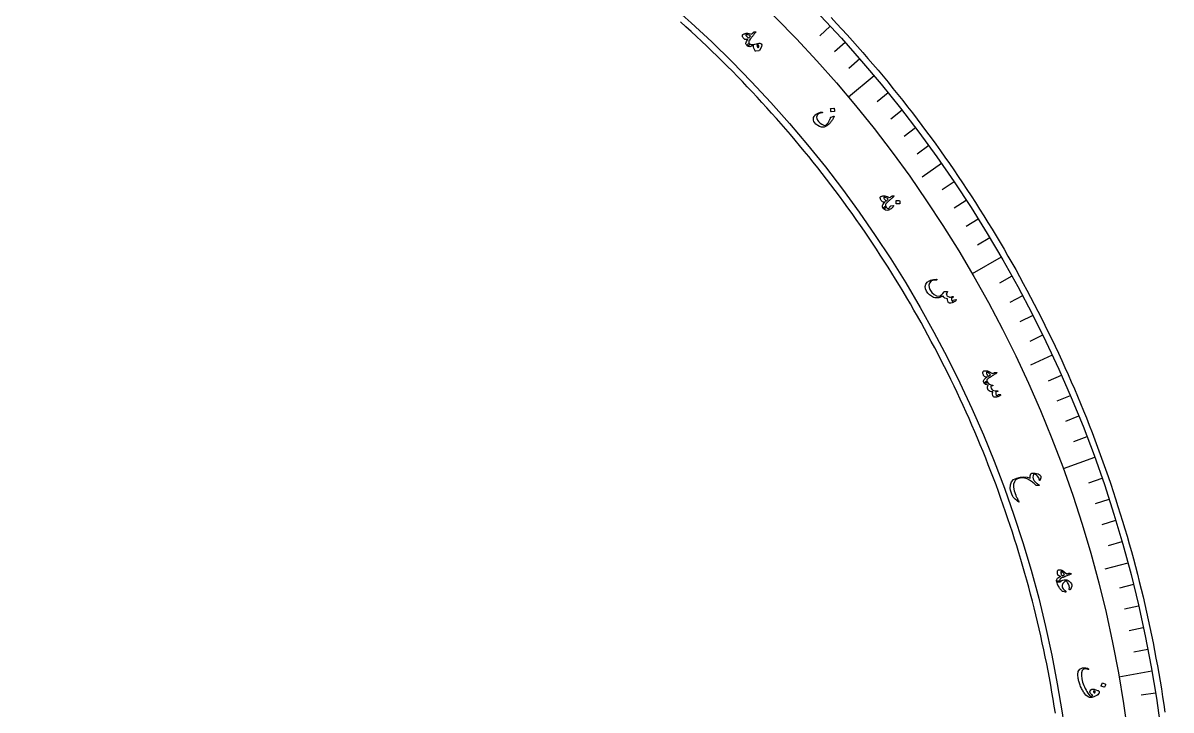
# Model space of a CAD drawing. Header units: millimetres. Extents: x -140 to 140, y -140 to 181.
# Drawn here: x 13.3 to 139.3, y 19.9 to 95.3 of the extents above; entities that cross this region are included whole.
import ezdxf

# ---------------------------------------------------------------- set-up
doc = ezdxf.new("R2010")
doc.units = ezdxf.units.MM
for name, color, linetype in [('CUT_INNER', 6, 'Continuous'), ('CUT_OUTER', 1, 'Continuous'), ('ENGRAVE', 7, 'Continuous'), ('ENGRAVE_FINE', 8, 'Continuous'), ('TEXT', 5, 'Continuous')]:
    doc.layers.add(name, color=color, linetype=linetype)

msp = doc.modelspace()

# ---------------------------------------------------------------- linework, layer by layer
at = {"layer": 'CUT_INNER'}
msp.add_lwpolyline([(126.5958, 19.5733), (126.4733, 20.3497), (126.3461, 21.1254), (126.2141, 21.9002), (126.0773, 22.6742), (125.9358, 23.4474), (125.7896, 24.2197), (125.6386, 24.9911), (125.4829, 25.7615), (125.3225, 26.531), (125.1573, 27.2994), (124.9874, 28.0669), (124.8129, 28.8332), (124.6336, 29.5985), (124.4496, 30.3627), (124.261, 31.1258), (124.0677, 31.8876), (123.8697, 32.6483), (123.667, 33.4077), (123.4597, 34.1659), (123.2478, 34.9228), (123.0311, 35.6784), (122.8099, 36.4326), (122.5841, 37.1855), (122.3536, 37.9369), (122.1185, 38.687), (121.8788, 39.4355), (121.6346, 40.1826), (121.3857, 40.9282), (121.1323, 41.6722), (120.8743, 42.4147), (120.6118, 43.1556), (120.3447, 43.8948), (120.0731, 44.6324), (119.797, 45.3683), (119.5164, 46.1026), (119.2312, 46.835), (118.9416, 47.5657), (118.6475, 48.2946), (118.349, 49.0217), (118.0459, 49.747), (117.7385, 50.4704), (117.4266, 51.1919), (117.1103, 51.9114), (116.7895, 52.629), (116.4644, 53.3446), (116.1349, 54.0582), (115.801, 54.7698), (115.4628, 55.4793), (115.1202, 56.1867), (114.7733, 56.892), (114.422, 57.5952), (114.0665, 58.2962), (113.7066, 58.995), (113.3425, 59.6916), (112.9741, 60.3859), (112.6015, 61.078), (112.2246, 61.7677), (111.8435, 62.4552), (111.4581, 63.1403), (111.0686, 63.823), (110.6749, 64.5033), (110.2771, 65.1811), (109.875, 65.8566), (109.4689, 66.5295), (109.0586, 67.1999), (108.6442, 67.8678), (108.2257, 68.5332), (107.8032, 69.196), (107.3766, 69.8561), (106.9459, 70.5137), (106.5113, 71.1685), (106.0726, 71.8207), (105.6299, 72.4702), (105.1832, 73.117), (104.7326, 73.761), (104.2781, 74.4023), (103.8196, 75.0407), (103.3572, 75.6763), (102.8909, 76.3091), (102.4207, 76.939), (101.9467, 77.566), (101.4689, 78.19), (100.9872, 78.8112), (100.5017, 79.4293), (100.0124, 80.0445), (99.5194, 80.6567), (99.0226, 81.2658), (98.5221, 81.8718), (98.0179, 82.4748), (97.51, 83.0747), (96.9985, 83.6714), (96.4832, 84.265), (95.9644, 84.8555), (95.4419, 85.4427), (94.9158, 86.0267), (94.3862, 86.6075), (93.853, 87.185), (93.3163, 87.7592), (92.7761, 88.3301), (92.2323, 88.8977), (91.6851, 89.462), (91.1345, 90.0229), (90.5804, 90.5804), (90.0229, 91.1345), (89.462, 91.6851), (88.8977, 92.2323), (88.3301, 92.7761), (87.7592, 93.3163), (87.185, 93.853), (86.6075, 94.3862), (86.0267, 94.9158), (85.4427, 95.4419)], dxfattribs=at)
at = {"layer": 'CUT_OUTER'}
msp.add_lwpolyline([(101.985, 95.9117), (102.5716, 95.2841), (103.1543, 94.653), (103.7332, 94.0183), (104.3081, 93.38), (104.8791, 92.7382), (105.4462, 92.0929), (106.0092, 91.4442), (106.5683, 90.792), (107.1234, 90.1364), (107.6745, 89.4774), (108.2215, 88.8151), (108.7644, 88.1494), (109.3032, 87.4803), (109.8379, 86.808), (110.3685, 86.1324), (110.8949, 85.4536), (111.4172, 84.7715), (111.9352, 84.0863), (112.4491, 83.3979), (112.9587, 82.7064), (113.464, 82.0117), (113.9651, 81.314), (114.4619, 80.6131), (114.9544, 79.9093), (115.4425, 79.2025), (115.9263, 78.4926), (116.4057, 77.7798), (116.8808, 77.0641), (117.3515, 76.3455), (117.8177, 75.624), (118.2795, 74.8997), (118.7368, 74.1725), (119.1897, 73.4426), (119.6381, 72.7098), (120.082, 71.9744), (120.5214, 71.2362), (120.9562, 70.4954), (121.3865, 69.7519), (121.8122, 69.0057), (122.2333, 68.257), (122.6498, 67.5057), (123.0617, 66.7519), (123.469, 65.9955), (123.8716, 65.2367), (124.2695, 64.4754), (124.6628, 63.7117), (125.0514, 62.9456), (125.4353, 62.1771), (125.8144, 61.4063), (126.1888, 60.6331), (126.5585, 59.8577), (126.9234, 59.08), (127.2835, 58.3001), (127.6388, 57.518), (127.9894, 56.7338), (128.3351, 55.9474), (128.6759, 55.1589), (129.012, 54.3683), (129.3431, 53.5757), (129.6694, 52.781), (129.9909, 51.9844), (130.3074, 51.1858), (130.619, 50.3853), (130.9257, 49.5829), (131.2275, 48.7786), (131.5243, 47.9725), (131.8162, 47.1646), (132.1031, 46.3549), (132.385, 45.5434), (132.662, 44.7303), (132.9339, 43.9154), (133.2009, 43.0989), (133.4628, 42.2808), (133.7198, 41.4611), (133.9716, 40.6399), (134.2185, 39.8171), (134.4603, 38.9928), (134.697, 38.167), (134.9286, 37.3398), (135.1552, 36.5112), (135.3767, 35.6812), (135.5931, 34.8499), (135.8044, 34.0172), (136.0105, 33.1833), (136.2116, 32.3481), (136.4075, 31.5117), (136.5983, 30.6742), (136.7839, 29.8354), (136.9644, 28.9956), (137.1398, 28.1546), (137.3099, 27.3126), (137.4749, 26.4696), (137.6348, 25.6256), (137.7894, 24.7806), (137.9389, 23.9347), (138.0831, 23.0878), (138.2222, 22.2401), (138.3561, 21.3916), (138.4847, 20.5423), (138.6081, 19.6922)], dxfattribs=at)
at = {"layer": 'ENGRAVE'}
for points in [[(106.6993, 89.5313), (103.8916, 87.1754)], [(114.0964, 79.8912), (111.9519, 78.3895)], [(120.6252, 69.643), (117.4511, 67.8104)], [(126.236, 58.8648), (123.8633, 57.7584)], [(130.886, 47.6386), (127.4419, 46.385)], [(134.5399, 36.0499), (132.0112, 35.3723)], [(137.1699, 24.1868), (133.5604, 23.5503)]]:
    msp.add_lwpolyline(points, dxfattribs=at)
for radius in [139.286, 135.6208, 128.814]:
    msp.add_circle((0, 0), radius, dxfattribs=at)
at = {"layer": 'ENGRAVE_FINE'}
for points in [[(101.8673, 94.9928), (100.7185, 93.9215)], [(103.5097, 93.2005), (102.3423, 92.1495)], [(105.1205, 91.3798), (103.935, 90.3493)], [(108.2456, 87.6555), (107.0248, 86.667)], [(109.7589, 85.753), (108.5211, 84.7859)], [(111.2387, 83.8244), (109.9842, 82.8791)], [(112.6847, 81.8703), (111.4139, 80.947)], [(115.4733, 77.8877), (114.1711, 77.0094)], [(116.8151, 75.8606), (115.4977, 75.0051)], [(118.1212, 73.8103), (116.7891, 72.9779)], [(119.3914, 71.7376), (118.045, 70.9286)], [(121.8223, 67.5272), (120.4484, 66.7657)], [(122.9822, 65.3908), (121.5953, 64.6534)], [(124.1047, 63.2345), (122.7051, 62.5214)], [(125.1894, 61.059), (123.7776, 60.3704)], [(127.2441, 56.6527), (125.8091, 56.0138)], [(128.2134, 54.4234), (126.7675, 53.8096)], [(129.1437, 52.1775), (127.6873, 51.589)], [(130.0347, 49.9156), (128.5682, 49.3527)], [(131.6975, 45.3471), (130.2123, 44.8357)], [(132.4689, 43.0417), (130.9749, 42.5563)], [(133.1999, 40.7233), (131.6977, 40.264)], [(133.8903, 38.3924), (132.3803, 37.9595)], [(135.1486, 33.6963), (133.6245, 33.3163)], [(135.7161, 31.3325), (134.1856, 30.9792)], [(136.2423, 28.9592), (134.7058, 28.6326)], [(136.7269, 26.577), (135.185, 26.2773)], [(137.5712, 21.7891), (136.0197, 21.5434)]]:
    msp.add_lwpolyline(points, dxfattribs=at)
at = {"layer": 'TEXT'}
for points in [[(93.6494, 94.3635), (93.6831, 94.3646), (93.6982, 94.3538), (93.6945, 94.3312), (93.6722, 94.2968), (93.657, 94.2777), (93.6364, 94.251), (93.6102, 94.2166), (93.5785, 94.1746), (93.5408, 94.1248), (93.4966, 94.067), (93.4457, 94.0012), (93.3884, 93.9275), (93.332, 93.855), (93.2815, 93.7901), (93.2369, 93.7329), (93.1981, 93.6833), (93.1653, 93.6415), (93.1387, 93.6077), (93.1184, 93.5818), (93.1042, 93.564), (93.0178, 93.4487), (92.96, 93.3498), (92.9309, 93.2672), (92.9304, 93.201), (92.9406, 93.165), (92.9601, 93.1285), (92.989, 93.0918), (93.0271, 93.0547), (93.0457, 93.0288), (93.0519, 93.0008), (93.0456, 92.9708), (93.0269, 92.9386), (92.9987, 92.9056), (92.9666, 92.8757), (92.9308, 92.8488), (92.8912, 92.8251), (92.8541, 92.8083), (92.8228, 92.7994), (92.7974, 92.7985), (92.778, 92.8055), (92.7065, 92.8783), (92.6574, 92.9535), (92.6307, 93.0312), (92.6264, 93.1114), (92.6466, 93.2029), (92.6905, 93.3059), (92.7582, 93.4204), (92.8496, 93.5465), (92.7444, 93.5189), (92.6527, 93.5061), (92.5744, 93.5082), (92.5095, 93.5252), (92.4676, 93.5498), (92.4249, 93.5854), (92.3815, 93.6321), (92.3373, 93.6897), (92.2953, 93.7552), (92.264, 93.8142), (92.2434, 93.8667), (92.2335, 93.9127), (92.2333, 93.9578), (92.2418, 93.9965), (92.259, 94.0286), (92.2849, 94.0543), (92.3232, 94.0805), (92.3695, 94.1056), (92.4238, 94.1299), (92.4861, 94.1531), (92.5508, 94.1742), (92.6042, 94.1894), (92.6461, 94.1986), (92.6768, 94.2017), (92.8223, 94.1944), (92.9708, 94.1758), (93.1222, 94.146), (93.2764, 94.1049), (93.3256, 94.1619), (93.3686, 94.2105), (93.4055, 94.2508), (93.4361, 94.2828), (93.4639, 94.3077), (93.4921, 94.3266), (93.5206, 94.3397), (93.5495, 94.3468)], [(93.1278, 93.9159), (92.9924, 93.9814), (92.8645, 94.0235), (92.744, 94.0424), (92.631, 94.038), (92.6195, 94.0336), (92.6124, 94.0261), (92.6099, 94.0155), (92.6119, 94.0018), (92.6288, 93.9607), (92.6509, 93.9201), (92.6784, 93.88), (92.7113, 93.8405), (92.7495, 93.8016), (92.793, 93.7632), (92.8419, 93.7253), (92.8962, 93.6879), (92.9055, 93.6831), (92.917, 93.6797), (92.9305, 93.6776), (92.946, 93.677), (92.967, 93.7014), (92.9884, 93.7274), (93.0104, 93.7549), (93.0328, 93.784), (93.0558, 93.8146), (93.0793, 93.8468), (93.1033, 93.8806), (93.1278, 93.9159)], [(94.3037, 93.0363), (94.3591, 92.9181), (94.343, 92.7593), (94.2553, 92.5601), (94.0962, 92.3205), (94.0832, 92.3047), (94.0696, 92.2931), (94.0553, 92.2856), (94.0404, 92.2823), (93.6972, 92.2461), (93.6751, 92.2452), (93.6558, 92.2505), (93.6393, 92.2619), (93.6256, 92.2796), (93.5588, 92.4185), (93.5076, 92.5607), (93.4722, 92.7064), (93.4525, 92.8554), (93.2254, 92.7656), (93.0373, 92.7272), (92.8882, 92.7405), (92.778, 92.8055), (92.7718, 92.8189), (92.7725, 92.84), (92.7802, 92.8687), (92.7948, 92.905), (92.841, 92.9847), (92.8854, 93.0413), (92.9281, 93.0747), (92.9691, 93.085), (92.9841, 93.0821), (92.9988, 93.0761), (93.0131, 93.067), (93.0271, 93.0547), (93.1006, 93.0026), (93.1915, 92.9705), (93.2996, 92.9584), (93.4252, 92.9661), (93.4897, 92.979), (93.5921, 93.0038), (93.7322, 93.0405), (93.9102, 93.089), (94.0357, 93.1132), (94.1432, 93.1125), (94.2325, 93.0868), (94.3037, 93.0363)], [(93.8322, 92.9675), (93.8404, 92.8722), (93.8631, 92.7776), (93.9002, 92.6836), (93.9518, 92.5901), (94.0028, 92.6483), (94.033, 92.7072), (94.0424, 92.7671), (94.031, 92.8278), (94.0022, 92.8823), (93.9594, 92.9238), (93.9028, 92.9522), (93.8322, 92.9675)], [(102.2715, 85.9867), (102.2784, 85.9861), (102.2851, 85.9827), (102.2916, 85.9765), (102.2979, 85.9675), (102.3238, 85.8887), (102.3416, 85.8088), (102.3512, 85.728), (102.3526, 85.6463), (102.3506, 85.6365), (102.3463, 85.6294), (102.3399, 85.6249), (102.3312, 85.6231), (101.9837, 85.5745), (101.9738, 85.5752), (101.9668, 85.5809), (101.9626, 85.5916), (101.9613, 85.6072), (101.9601, 85.6208), (101.9579, 85.6418), (101.9544, 85.6702), (101.9499, 85.706), (101.9439, 85.7497), (101.936, 85.8016), (101.9264, 85.8616), (101.915, 85.9299), (101.9144, 85.9397), (101.9163, 85.9465), (101.9208, 85.9503), (101.9278, 85.9511)], [(102.2903, 85.0485), (102.2606, 84.9809), (102.228, 84.9121), (102.1925, 84.8423), (102.1541, 84.7714), (102.1121, 84.6994), (102.0657, 84.6264), (102.0151, 84.5525), (101.9602, 84.4777), (101.9035, 84.4055), (101.8445, 84.3373), (101.7833, 84.2729), (101.7198, 84.2124), (101.6539, 84.1556), (101.5853, 84.1023), (101.5142, 84.0526), (101.4404, 84.0064), (101.3585, 83.9634), (101.2776, 83.9299), (101.1976, 83.906), (101.1185, 83.8917), (100.9102, 83.8931), (100.7039, 83.9509), (100.4994, 84.0648), (100.2965, 84.2349), (100.1716, 84.3761), (100.0844, 84.5186), (100.0348, 84.6626), (100.0229, 84.808), (100.0484, 84.9467), (100.1059, 85.0763), (100.1954, 85.1969), (100.3171, 85.3084), (100.4646, 85.4047), (100.6231, 85.4774), (100.7927, 85.5265), (100.9732, 85.5519), (100.9967, 85.5515), (101.0138, 85.5464), (101.0247, 85.5366), (101.0292, 85.5222), (101.0283, 85.5043), (101.0176, 85.4905), (100.9972, 85.4805), (100.9669, 85.4746), (100.7561, 85.4232), (100.5916, 85.3466), (100.4734, 85.245), (100.4013, 85.1185), (100.3765, 84.9782), (100.3997, 84.8296), (100.4708, 84.6724), (100.5898, 84.5066), (100.7663, 84.3338), (100.9566, 84.2072), (101.1608, 84.1269), (101.3791, 84.0927), (101.3852, 84.0933), (101.3926, 84.0963), (101.4013, 84.1016), (101.4112, 84.1092), (101.4832, 84.1761), (101.5578, 84.2651), (101.6352, 84.3761), (101.7153, 84.5092), (101.7535, 84.5786), (101.7884, 84.644), (101.82, 84.7054), (101.8482, 84.7627), (101.8727, 84.8161), (101.8932, 84.8655), (101.9097, 84.9109), (101.9221, 84.9523), (101.9293, 84.9731), (101.9386, 84.9891), (101.9499, 85.0004), (101.9631, 85.007), (102.2615, 85.1016), (102.2816, 85.1038), (102.2931, 85.0958), (102.296, 85.0773), (102.2903, 85.0485)], [(108.8386, 76.3469), (108.872, 76.342), (108.8849, 76.3287), (108.8773, 76.3071), (108.8492, 76.2772), (108.8309, 76.2611), (108.8059, 76.2384), (108.7741, 76.2092), (108.7355, 76.1735), (108.6896, 76.1311), (108.6358, 76.082), (108.5742, 76.0262), (108.5047, 75.9638), (108.4364, 75.9024), (108.3752, 75.8474), (108.3212, 75.799), (108.2742, 75.757), (108.2346, 75.7216), (108.2025, 75.6931), (108.1779, 75.6712), (108.1608, 75.6561), (108.0554, 75.5579), (107.9811, 75.4708), (107.9378, 75.3947), (107.9257, 75.3296), (107.9293, 75.2923), (107.9421, 75.253), (107.964, 75.2117), (107.995, 75.1685), (108.0088, 75.1397), (108.0099, 75.1111), (107.9984, 75.0826), (107.9743, 75.0543), (107.9407, 75.0267), (107.9039, 75.0029), (107.8639, 74.9828), (107.8207, 74.9665), (107.7812, 74.9565), (107.7488, 74.9533), (107.7237, 74.9568), (107.7058, 74.9672), (107.6483, 75.0514), (107.6133, 75.1341), (107.6007, 75.2153), (107.6106, 75.2951), (107.6466, 75.3815), (107.708, 75.4751), (107.7948, 75.5759), (107.9071, 75.6839), (107.7987, 75.6753), (107.7061, 75.6789), (107.6294, 75.6948), (107.5686, 75.723), (107.5317, 75.7546), (107.496, 75.7972), (107.4615, 75.8508), (107.4282, 75.9153), (107.3984, 75.9872), (107.3779, 76.0507), (107.3669, 76.1061), (107.3654, 76.1531), (107.3731, 76.1976), (107.3883, 76.2341), (107.4109, 76.2627), (107.4409, 76.2834), (107.4833, 76.3024), (107.5333, 76.319), (107.591, 76.3333), (107.6564, 76.3451), (107.7238, 76.3545), (107.779, 76.36), (107.822, 76.3616), (107.8527, 76.3594), (107.9947, 76.3264), (108.1375, 76.282), (108.2812, 76.2259), (108.4258, 76.1581), (108.4843, 76.2055), (108.5352, 76.2458), (108.5786, 76.279), (108.6144, 76.3051), (108.6461, 76.3247), (108.6772, 76.3383), (108.7076, 76.3461), (108.7374, 76.3481)], [(108.2461, 75.9984), (108.1245, 76.0867), (108.006, 76.1508), (107.8908, 76.1906), (107.7788, 76.2062), (107.7666, 76.2039), (107.7583, 76.1978), (107.754, 76.1878), (107.7536, 76.174), (107.7629, 76.1306), (107.7775, 76.0867), (107.7975, 76.0424), (107.8229, 75.9977), (107.8536, 75.9527), (107.8897, 75.9071), (107.9311, 75.8612), (107.9779, 75.8148), (107.9863, 75.8084), (107.9969, 75.8031), (108.0098, 75.7987), (108.0251, 75.7953), (108.05, 75.8156), (108.0757, 75.8374), (108.1021, 75.8606), (108.1294, 75.8853), (108.1574, 75.9114), (108.1862, 75.9389), (108.2158, 75.9679), (108.2461, 75.9984)], [(109.4617, 75.8572), (109.4685, 75.8559), (109.4749, 75.8519), (109.4808, 75.8451), (109.4861, 75.8356), (109.5045, 75.7549), (109.5147, 75.674), (109.5166, 75.5928), (109.5103, 75.5115), (109.5073, 75.5019), (109.5024, 75.4953), (109.4956, 75.4914), (109.4867, 75.4904), (109.1366, 75.4738), (109.1268, 75.4754), (109.1204, 75.4817), (109.1173, 75.4927), (109.1174, 75.5084), (109.1176, 75.522), (109.1173, 75.543), (109.1166, 75.5716), (109.1154, 75.6076), (109.1135, 75.6515), (109.1107, 75.7038), (109.1068, 75.7643), (109.1018, 75.8332), (109.1021, 75.843), (109.1047, 75.8496), (109.1095, 75.853), (109.1166, 75.8531)], [(108.518, 75.2461), (108.7801, 75.294), (108.8112, 75.2959), (108.8288, 75.2872), (108.8329, 75.268), (108.8235, 75.2382), (108.7827, 75.167), (108.7348, 75.1005), (108.6797, 75.0387), (108.6177, 74.9816), (108.5479, 74.929), (108.4701, 74.8809), (108.3841, 74.8373), (108.29, 74.7981), (108.1151, 74.7558), (107.9595, 74.7699), (107.8231, 74.8404), (107.7058, 74.9672), (107.7047, 74.9905), (107.7239, 75.0285), (107.7633, 75.0811), (107.8229, 75.1485), (107.8577, 75.1802), (107.8899, 75.2012), (107.9195, 75.2114), (107.9464, 75.2108), (107.9605, 75.2051), (107.9733, 75.1962), (107.9848, 75.184), (107.995, 75.1685), (108.0595, 75.0817), (108.1312, 75.0171), (108.2101, 74.9746), (108.2962, 74.9543), (108.3016, 74.9546), (108.3072, 74.9573), (108.3129, 74.9624), (108.3187, 74.9699), (108.3554, 75.0141), (108.3887, 75.0648), (108.4187, 75.1221), (108.4452, 75.1861), (108.4563, 75.2087), (108.4722, 75.2262), (108.4927, 75.2387), (108.518, 75.2461)], [(115.6504, 64.9665), (115.6687, 64.9689), (115.6837, 64.9671), (115.6954, 64.9613), (115.7038, 64.9513), (115.7102, 64.936), (115.7119, 64.9209), (115.709, 64.906), (115.7016, 64.8914), (115.6698, 64.8479), (115.6247, 64.8043), (115.5662, 64.7605), (115.4943, 64.7166), (115.3701, 64.6568), (115.2435, 64.6154), (115.1146, 64.5922), (114.9832, 64.5872), (114.9486, 64.5913), (114.9186, 64.6003), (114.8932, 64.614), (114.8724, 64.6326), (114.8201, 64.7129), (114.7843, 64.8108), (114.7648, 64.9264), (114.7615, 65.0598), (114.5945, 65.0789), (114.4582, 65.136), (114.3524, 65.2312), (114.2771, 65.3645), (114.2029, 65.3278), (114.1304, 65.2946), (114.0596, 65.2649), (113.9905, 65.2387), (113.9226, 65.2157), (113.8555, 65.1956), (113.7893, 65.1786), (113.7239, 65.1645), (113.6006, 65.1482), (113.4769, 65.1505), (113.3525, 65.1714), (113.2276, 65.2108), (112.9835, 65.3303), (112.7717, 65.483), (112.5921, 65.6691), (112.4444, 65.8888), (112.3289, 66.166), (112.3013, 66.4231), (112.362, 66.6602), (112.5109, 66.8776), (112.5773, 66.9345), (112.6636, 66.9886), (112.7697, 67.0399), (112.8959, 67.0882), (113.0401, 67.1311), (113.1971, 67.1639), (113.3669, 67.1865), (113.5495, 67.1989), (113.5617, 67.1984), (113.5722, 67.1952), (113.5808, 67.1892), (113.5877, 67.1805), (113.5924, 67.1705), (113.5948, 67.1608), (113.5947, 67.1514), (113.5921, 67.1422), (113.5857, 67.1333), (113.5774, 67.1267), (113.5672, 67.1223), (113.5551, 67.1203), (113.3145, 67.0995), (113.1263, 67.0663), (112.9903, 67.0208), (112.9064, 66.9631), (112.7639, 66.7644), (112.7024, 66.5486), (112.7219, 66.3156), (112.8221, 66.0651), (113.0308, 65.7551), (113.2718, 65.5298), (113.5458, 65.389), (113.853, 65.3328), (113.9889, 65.4116), (114.1201, 65.5164), (114.2464, 65.6473), (114.3679, 65.8043), (114.3792, 65.8218), (114.3911, 65.8346), (114.4035, 65.8425), (114.4163, 65.8457), (114.4647, 65.8492), (114.5102, 65.8523), (114.553, 65.8548), (114.5929, 65.8568), (114.6295, 65.8581), (114.6625, 65.8584), (114.6918, 65.8577), (114.7175, 65.856), (114.7294, 65.8535), (114.7368, 65.8479), (114.7399, 65.8391), (114.7385, 65.8273), (114.7362, 65.8204), (114.7324, 65.8103), (114.7271, 65.797), (114.7201, 65.7806), (114.7114, 65.7614), (114.7005, 65.74), (114.6877, 65.7162), (114.6727, 65.6901), (114.6447, 65.6385), (114.6262, 65.598), (114.6171, 65.5685), (114.6175, 65.5501), (114.6606, 65.4574), (114.7261, 65.3776), (114.8142, 65.3104), (114.9248, 65.256), (114.9831, 65.2466), (115.0667, 65.252), (115.1756, 65.2722), (115.3098, 65.3073), (115.3226, 65.3106), (115.3351, 65.3104), (115.3474, 65.3066), (115.3594, 65.2993), (115.3689, 65.2914), (115.3756, 65.2825), (115.3796, 65.2725), (115.3807, 65.2616), (115.3668, 65.2365), (115.3295, 65.2089), (115.2689, 65.1789), (115.1849, 65.1464), (115.1818, 65.0535), (115.1956, 64.9642), (115.2266, 64.8783), (115.2747, 64.7959), (115.299, 64.811), (115.3175, 64.8256), (115.3301, 64.8397), (115.3367, 64.8533), (115.3422, 64.8676), (115.3495, 64.8785), (115.3588, 64.886), (115.37, 64.89)], [(120.1251, 56.9619), (120.1571, 56.9515), (120.1676, 56.9363), (120.1565, 56.9163), (120.1238, 56.8915), (120.1031, 56.8787), (120.0746, 56.8605), (120.0383, 56.8371), (119.9942, 56.8083), (119.9418, 56.7743), (119.8806, 56.7349), (119.8105, 56.6903), (119.7315, 56.6405), (119.6538, 56.5914), (119.5843, 56.5475), (119.5229, 56.5088), (119.4695, 56.4753), (119.4245, 56.4472), (119.3881, 56.4244), (119.3601, 56.407), (119.3408, 56.395), (119.2204, 56.3159), (119.1324, 56.2425), (119.077, 56.1747), (119.0541, 56.1126), (119.0514, 56.0752), (119.0574, 56.0343), (119.072, 55.99), (119.0953, 55.9422), (119.104, 55.9115), (119.1004, 55.8831), (119.0842, 55.8569), (119.0557, 55.833), (119.0179, 55.8115), (118.9777, 55.7943), (118.9349, 55.7812), (118.8896, 55.7723), (118.8489, 55.7691), (118.8165, 55.7714), (118.7923, 55.7791), (118.7764, 55.7923), (118.7339, 55.885), (118.7132, 55.9724), (118.7145, 56.0546), (118.7377, 56.1316), (118.7877, 56.2107), (118.864, 56.2927), (118.9665, 56.3774), (119.0954, 56.465), (118.987, 56.4747), (118.8964, 56.4939), (118.8235, 56.5224), (118.7682, 56.5605), (118.7372, 56.5978), (118.7091, 56.6458), (118.6841, 56.7044), (118.6621, 56.7737), (118.6448, 56.8495), (118.6354, 56.9156), (118.6338, 56.972), (118.6402, 57.0186), (118.6553, 57.0611), (118.6764, 57.0946), (118.7035, 57.119), (118.7366, 57.1344), (118.7815, 57.146), (118.8336, 57.1539), (118.8929, 57.1583), (118.9594, 57.159), (119.0274, 57.1569), (119.0828, 57.153), (119.1254, 57.1474), (119.1552, 57.14), (119.2897, 57.0837), (119.423, 57.0158), (119.5552, 56.9364), (119.6864, 56.8453), (119.752, 56.8822), (119.809, 56.9133), (119.8573, 56.9388), (119.897, 56.9584), (119.9316, 56.9724), (119.9645, 56.9807), (119.9958, 56.9832), (120.0254, 56.9801)], [(119.4824, 56.718), (119.3773, 56.8256), (119.2713, 56.9086), (119.1644, 56.9673), (119.0566, 57.0015), (119.0443, 57.0013), (119.0351, 56.9966), (119.0291, 56.9875), (119.0264, 56.974), (119.0282, 56.9296), (119.0353, 56.8839), (119.0476, 56.8369), (119.0651, 56.7885), (119.0878, 56.7389), (119.1157, 56.688), (119.1488, 56.6358), (119.1871, 56.5822), (119.1943, 56.5745), (119.2039, 56.5674), (119.2159, 56.5609), (119.2304, 56.555), (119.2583, 56.5709), (119.2873, 56.588), (119.3173, 56.6064), (119.3483, 56.6261), (119.3803, 56.6472), (119.4133, 56.6695), (119.4474, 56.6931), (119.4824, 56.718)], [(120.5837, 54.5371), (120.5926, 54.5317), (120.595, 54.5217), (120.5908, 54.5072), (120.5801, 54.4881), (120.5587, 54.4631), (120.5242, 54.4359), (120.4767, 54.4067), (120.4162, 54.3753), (120.3462, 54.3424), (120.2758, 54.3152), (120.205, 54.2936), (120.1337, 54.2778), (119.9892, 54.2602), (119.8783, 54.2631), (119.801, 54.2865), (119.7575, 54.3305), (119.708, 54.4588), (119.6881, 54.5894), (119.6976, 54.7222), (119.7367, 54.8575), (119.5747, 54.8637), (119.4359, 54.8956), (119.3204, 54.9529), (119.228, 55.0358), (119.168, 55.1399), (119.1447, 55.2625), (119.1579, 55.4037), (119.2076, 55.5637), (119.0487, 55.6004), (118.9239, 55.6507), (118.8331, 55.7146), (118.7764, 55.7923), (118.778, 55.8141), (118.7996, 55.8441), (118.8411, 55.8825), (118.9024, 55.9291), (118.9673, 55.9661), (119.021, 55.9806), (119.0637, 55.9726), (119.0953, 55.9422), (119.2088, 55.7964), (119.3476, 55.6872), (119.5119, 55.6144), (119.7018, 55.5781), (119.7122, 55.5761), (119.7205, 55.5727), (119.7268, 55.5678), (119.7311, 55.5614), (119.7341, 55.5526), (119.735, 55.5438), (119.7336, 55.5351), (119.7301, 55.5264), (119.7126, 55.5142), (119.6765, 55.507), (119.6221, 55.5046), (119.5491, 55.5072), (119.5218, 55.4468), (119.5166, 55.3703), (119.5333, 55.2777), (119.572, 55.1688), (119.6593, 55.0512), (119.8008, 54.9783), (119.9966, 54.9499), (120.2468, 54.966), (120.2595, 54.967), (120.2695, 54.9656), (120.2769, 54.962), (120.2815, 54.956), (120.2852, 54.9455), (120.2865, 54.9356), (120.2854, 54.9262), (120.2819, 54.9174), (120.275, 54.9088), (120.2674, 54.9021), (120.2589, 54.8971), (120.2495, 54.894), (120.0837, 54.8613), (120.0657, 54.8028), (120.0561, 54.7379), (120.0547, 54.6665), (120.0616, 54.5888), (120.0759, 54.5165), (120.0951, 54.4654), (120.1192, 54.4352), (120.1483, 54.4261), (120.1827, 54.4344), (120.2262, 54.4582), (120.2788, 54.4973), (120.3406, 54.552), (120.3626, 54.5574), (120.4105, 54.5567), (120.4842, 54.55), (120.5837, 54.5371)], [(124.9305, 45.6936), (124.9673, 45.6411), (124.9895, 45.5775), (124.997, 45.5028), (124.9896, 45.4169), (124.981, 45.3714), (124.9711, 45.3289), (124.9598, 45.2893), (124.9472, 45.2526), (124.9335, 45.2189), (124.9189, 45.1884), (124.9035, 45.1609), (124.8872, 45.1365), (124.8695, 45.1178), (124.8546, 45.1174), (124.8424, 45.1353), (124.833, 45.1714), (124.7673, 45.3982), (124.6447, 45.5859), (124.4652, 45.7342), (124.2291, 45.8429), (124.216, 45.8436), (124.2044, 45.839), (124.1942, 45.8292), (124.1854, 45.8142), (124.1343, 45.6427), (124.1211, 45.4727), (124.1457, 45.3043), (124.2081, 45.1371), (124.2251, 45.1091), (124.2535, 45.0754), (124.2933, 45.0358), (124.3446, 44.9905), (124.4444, 44.9102), (124.5324, 44.8392), (124.6087, 44.7774), (124.6733, 44.7249), (124.7262, 44.6818), (124.7675, 44.648), (124.797, 44.6236), (124.8148, 44.6085), (124.833, 44.5845), (124.8306, 44.5672), (124.8076, 44.5566), (124.7641, 44.5528), (124.6451, 44.5555), (124.5548, 44.5625), (124.493, 44.574), (124.4597, 44.5899), (124.3964, 44.653), (124.3257, 44.7184), (124.2476, 44.786), (124.1622, 44.8558), (124.0694, 44.9278), (123.9693, 45.0019), (123.8617, 45.0782), (123.7468, 45.1566), (123.4798, 45.3002), (123.199, 45.3797), (122.9044, 45.3955), (122.5962, 45.3478), (122.4391, 45.2928), (122.3031, 45.2147), (122.1882, 45.1134), (122.0942, 44.9892), (122.0015, 44.7319), (121.9946, 44.4014), (122.0728, 43.9973), (122.2353, 43.519), (122.2661, 43.4471), (122.3007, 43.3701), (122.3391, 43.2881), (122.3813, 43.201), (122.4274, 43.1092), (122.4776, 43.0129), (122.5318, 42.9122), (122.5902, 42.8069), (122.599, 42.7883), (122.6028, 42.7736), (122.6017, 42.7627), (122.5956, 42.7558), (122.5519, 42.7607), (122.4699, 42.8128), (122.3496, 42.9121), (122.1908, 43.0583), (122.0998, 43.149), (122.0271, 43.2308), (121.9724, 43.3036), (121.9359, 43.3676), (121.8259, 43.6147), (121.7404, 43.8441), (121.6796, 44.0558), (121.6434, 44.2501), (121.6484, 44.6436), (121.7687, 44.9637), (122.0049, 45.2104), (122.3575, 45.3834), (122.7577, 45.4847), (123.1324, 45.515), (123.4817, 45.474), (123.8054, 45.3613), (123.816, 45.5157), (123.8364, 45.6458), (123.8668, 45.7515), (123.9072, 45.8328), (123.9264, 45.8579), (123.9497, 45.8788), (123.9772, 45.8955), (124.0088, 45.908), (124.0993, 45.9271), (124.1878, 45.9376), (124.2743, 45.9394), (124.3587, 45.9326), (124.5364, 45.8978), (124.691, 45.8463), (124.8223, 45.7782), (124.9305, 45.6936)], [(128.2841, 34.8984), (128.3137, 34.8825), (128.3214, 34.8656), (128.3069, 34.8479), (128.2704, 34.8293), (128.2477, 34.8203), (128.2164, 34.8075), (128.1766, 34.7908), (128.1282, 34.7703), (128.0706, 34.746), (128.0034, 34.7181), (127.9265, 34.6865), (127.8399, 34.6513), (127.7549, 34.6167), (127.6787, 34.5858), (127.6114, 34.5585), (127.553, 34.535), (127.5037, 34.5151), (127.4638, 34.4991), (127.4333, 34.4869), (127.4121, 34.4785), (127.2796, 34.4219), (127.1801, 34.3652), (127.1136, 34.3082), (127.0801, 34.2511), (127.0709, 34.2148), (127.0696, 34.1735), (127.0762, 34.1273), (127.0907, 34.0761), (127.0939, 34.0443), (127.0852, 34.017), (127.0648, 33.9941), (127.0325, 33.9756), (126.9915, 33.9611), (126.9488, 33.9512), (126.9044, 33.9459), (126.8582, 33.9452), (126.8176, 33.9492), (126.7861, 33.9571), (126.7637, 33.969), (126.7503, 33.9848), (126.7248, 34.0836), (126.7199, 34.1732), (126.7357, 34.2539), (126.7721, 34.3255), (126.8352, 34.3946), (126.9247, 34.4619), (127.0406, 34.5273), (127.1829, 34.5907), (127.0779, 34.6194), (126.9921, 34.6542), (126.9254, 34.6952), (126.8777, 34.7424), (126.8537, 34.7846), (126.8345, 34.8368), (126.8203, 34.8989), (126.8108, 34.9709), (126.8071, 35.0486), (126.8095, 35.1153), (126.8179, 35.1711), (126.8324, 35.2159), (126.8548, 35.2551), (126.8815, 35.2843), (126.9124, 35.3035), (126.9477, 35.3128), (126.994, 35.3163), (127.0467, 35.315), (127.1058, 35.3088), (127.1713, 35.2978), (127.2379, 35.2838), (127.2917, 35.2702), (127.3327, 35.2572), (127.3608, 35.2446), (127.4832, 35.1655), (127.6025, 35.0752), (127.7186, 34.9736), (127.8316, 34.8609), (127.9028, 34.8856), (127.9644, 34.9063), (128.0164, 34.9228), (128.059, 34.9351), (128.0954, 34.9428), (128.1293, 34.9451), (128.1605, 34.9422), (128.1892, 34.9339)], [(127.7019, 32.8748), (127.448, 32.9183), (127.4222, 32.9255), (127.4007, 32.9333), (127.3836, 32.9418), (127.3709, 32.9508), (127.3153, 32.9992), (127.2611, 33.0524), (127.2085, 33.1105), (127.1573, 33.1735), (127.1072, 33.241), (127.0577, 33.3126), (127.0088, 33.3884), (126.9605, 33.4684), (126.878, 33.6198), (126.8154, 33.7563), (126.7728, 33.878), (126.7503, 33.9848), (126.758, 34.03), (126.7872, 34.0663), (126.8381, 34.0938), (126.9106, 34.1126), (126.9784, 34.1205), (127.0304, 34.1195), (127.0664, 34.1097), (127.0866, 34.0912), (127.0877, 34.0874), (127.0887, 34.0836), (127.0897, 34.0798), (127.0907, 34.0761), (127.0954, 34.0473), (127.1018, 34.0194), (127.11, 33.9926), (127.12, 33.9667), (127.1756, 34.0306), (127.241, 34.086), (127.3164, 34.133), (127.4015, 34.1716), (127.5605, 34.2165), (127.71, 34.2269), (127.85, 34.2027), (127.9805, 34.1437), (128.1105, 34.0576), (128.2168, 33.9675), (128.2991, 33.8734), (128.3575, 33.7756), (128.3873, 33.6612), (128.3788, 33.5206), (128.332, 33.3539), (128.2467, 33.1611), (128.2317, 33.138), (128.2128, 33.124), (128.1901, 33.1191), (128.1634, 33.1234), (128.1411, 33.1336), (128.1264, 33.1493), (128.1194, 33.1706), (128.12, 33.1974), (128.1252, 33.3897), (128.0967, 33.5739), (128.0348, 33.7498), (127.9394, 33.9174), (127.8904, 33.9808), (127.8425, 34.0267), (127.7957, 34.0551), (127.75, 34.066), (127.698, 34.0577), (127.6371, 34.0258), (127.5673, 33.9702), (127.4886, 33.891), (127.4121, 33.7998), (127.3581, 33.7188), (127.3267, 33.6478), (127.318, 33.5869), (127.3376, 33.4645), (127.3827, 33.3484), (127.4535, 33.2384), (127.5498, 33.1344), (127.6541, 33.0443), (127.7048, 32.9968), (127.7374, 32.9567), (127.7519, 32.924), (127.7482, 32.8988), (127.739, 32.8866), (127.7282, 32.8785), (127.7158, 32.8746), (127.7019, 32.8748)], [(127.6084, 34.7716), (127.524, 34.8959), (127.4343, 34.9964), (127.3394, 35.073), (127.2393, 35.1256), (127.2271, 35.1276), (127.2172, 35.1246), (127.2098, 35.1167), (127.2047, 35.1039), (127.1987, 35.0598), (127.1976, 35.0136), (127.2014, 34.9652), (127.2101, 34.9145), (127.2237, 34.8617), (127.2422, 34.8067), (127.2656, 34.7494), (127.2939, 34.6899), (127.2996, 34.681), (127.3078, 34.6724), (127.3184, 34.6639), (127.3316, 34.6555), (127.3619, 34.6662), (127.3935, 34.678), (127.4263, 34.6908), (127.4602, 34.7048), (127.4955, 34.7198), (127.5319, 34.736), (127.5696, 34.7532), (127.6084, 34.7716)], [(131.3807, 21.9439), (131.3992, 21.8671), (131.3824, 21.7849), (131.3301, 21.6974), (131.2425, 21.6047), (131.1233, 21.5154), (130.9762, 21.4381), (130.8014, 21.3729), (130.5988, 21.3197), (130.5246, 21.3053), (130.4544, 21.2991), (130.3884, 21.301), (130.3265, 21.311), (130.1981, 21.3609), (130.0694, 21.4453), (129.9403, 21.5641), (129.8108, 21.7173), (129.7478, 21.8054), (129.6869, 21.8969), (129.628, 21.9919), (129.5711, 22.0905), (129.5163, 22.1927), (129.4634, 22.299), (129.4124, 22.4092), (129.3634, 22.5234), (129.3171, 22.6386), (129.2743, 22.7515), (129.235, 22.8624), (129.1992, 22.9711), (129.1671, 23.078), (129.1389, 23.1833), (129.1146, 23.2871), (129.0943, 23.3893), (129.0509, 23.8235), (129.1049, 24.1587), (129.2569, 24.3953), (129.5074, 24.5334), (129.569, 24.5478), (129.6404, 24.5576), (129.7216, 24.5628), (129.8126, 24.5633), (129.9142, 24.5553), (130.0149, 24.5367), (130.1146, 24.5072), (130.2133, 24.4671), (130.225, 24.4605), (130.234, 24.452), (130.2405, 24.4414), (130.2443, 24.4289), (130.245, 24.4163), (130.2418, 24.4054), (130.2348, 24.3964), (130.2239, 24.3891), (130.2114, 24.3842), (130.1993, 24.3825), (130.1876, 24.3838), (130.1763, 24.3882), (129.9523, 24.454), (129.7712, 24.4558), (129.6329, 24.3939), (129.5374, 24.2685), (129.4603, 24.0173), (129.4424, 23.7173), (129.4835, 23.3684), (129.5831, 22.9699), (129.6399, 22.7974), (129.7052, 22.6261), (129.779, 22.4558), (129.8613, 22.2867), (129.952, 22.1188), (130.0512, 21.9525), (130.1589, 21.7876), (130.2749, 21.6241), (130.3449, 21.5384), (130.4154, 21.4765), (130.4864, 21.4385), (130.5579, 21.4244), (130.602, 21.4455), (130.641, 21.4738), (130.6749, 21.5093), (130.7036, 21.5518), (130.7046, 21.5565), (130.701, 21.5614), (130.693, 21.5665), (130.6804, 21.5719), (130.5819, 21.6129), (130.5044, 21.6642), (130.448, 21.726), (130.4127, 21.7981), (130.3874, 21.9366), (130.41, 22.0503), (130.4803, 22.1394), (130.5984, 22.2038), (130.7093, 22.2219), (130.8509, 22.2078), (131.0233, 22.1613), (131.2265, 22.0823), (131.278, 22.0551), (131.3208, 22.023), (131.3551, 21.9859), (131.3807, 21.9439)], [(132.0894, 22.776), (132.0951, 22.7719), (132.0991, 22.7656), (132.1016, 22.7569), (132.1025, 22.746), (132.0852, 22.6646), (132.0604, 22.5864), (132.028, 22.5116), (131.988, 22.44), (131.9813, 22.4326), (131.9741, 22.4286), (131.9662, 22.428), (131.9578, 22.4309), (131.6331, 22.5646), (131.6249, 22.5703), (131.6217, 22.5787), (131.6235, 22.5901), (131.6303, 22.6043), (131.6361, 22.6166), (131.6447, 22.636), (131.656, 22.6623), (131.6702, 22.6957), (131.687, 22.7365), (131.7063, 22.7854), (131.7283, 22.8423), (131.7528, 22.9072), (131.7572, 22.916), (131.7623, 22.9209), (131.7681, 22.922), (131.7745, 22.919)], [(130.8433, 21.8102), (130.8631, 21.7988), (130.8812, 21.7976), (130.8975, 21.8066), (130.9122, 21.8257), (130.9432, 21.8988), (130.9435, 21.9588), (130.9133, 22.0056), (130.8526, 22.0393), (130.8352, 22.0421), (130.8205, 22.0409), (130.8085, 22.0356), (130.7992, 22.0263), (130.774, 21.9662), (130.773, 21.9102), (130.7961, 21.8582), (130.8433, 21.8102)]]:
    msp.add_lwpolyline(points, close=True, dxfattribs=at)

doc.saveas('drawing.dxf')
